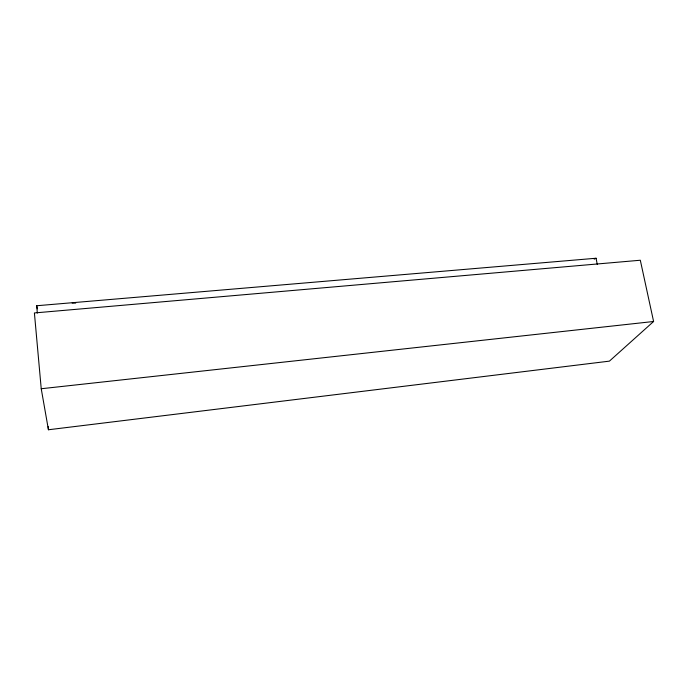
<?xml version="1.0" encoding="UTF-8"?>
<svg xmlns="http://www.w3.org/2000/svg" width="688" height="688" viewBox="0 0 688 688"><rect width="100%" height="100%" fill="white"/><g stroke="black" fill="none" stroke-linecap="round" stroke-linejoin="round"><path stroke-width="1.03" d="M653.6 321.494L609.405 361.14L48.435 429.759L41.228 388.737L34.4 312.954L640.313 260.236L653.6 321.494L41.228 388.737M594.183 259.161L596.083 258.241L597.244 264.347M37.333 313.074L36.662 305.747L596.083 258.241M72.145 303.064L75.689 303.09M36.662 305.747L37.419 308.852M48.169 426.569L48.435 429.759"/></g></svg>
